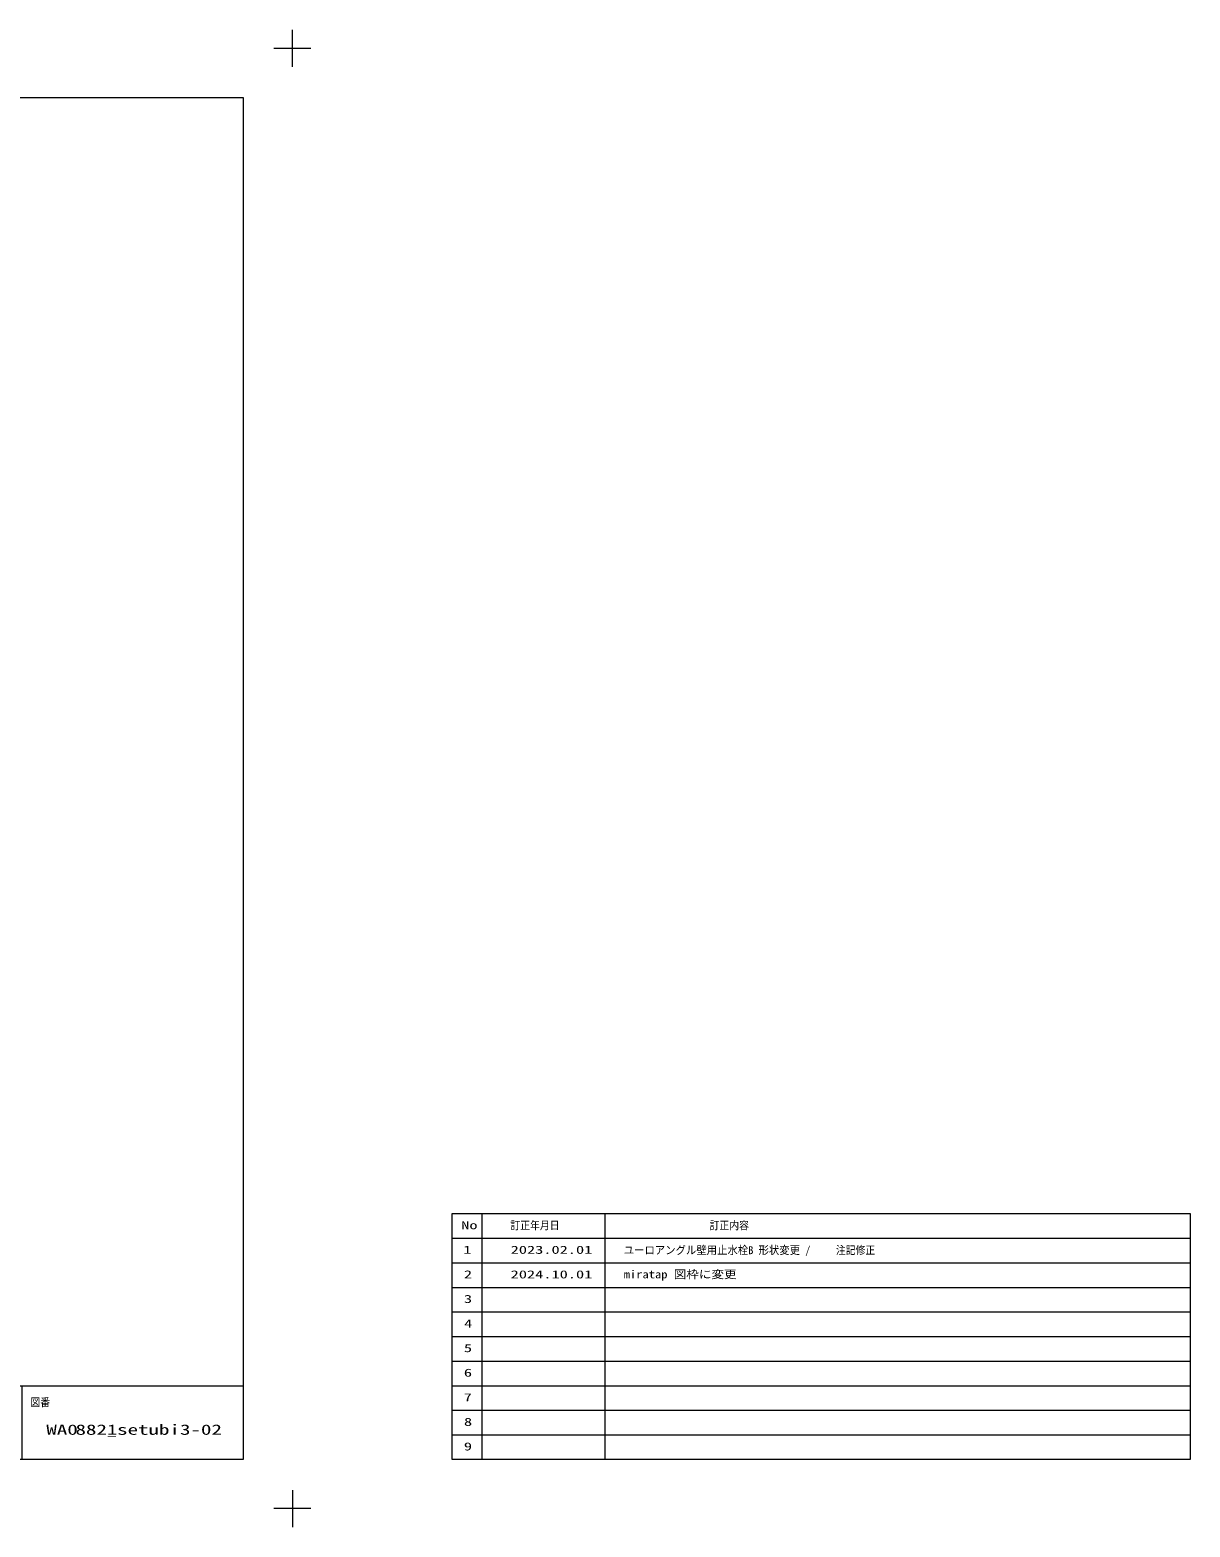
# Model space of a CAD drawing. Units: millimetres, scale not verified. Extents: x -6062 to 6062, y -3045 to 3045.
# Drawn here: x 1345 to 6062, y -3045 to 3045 of the extents above; entities that cross this region are included whole.
import ezdxf
from ezdxf.enums import TextEntityAlignment as Align

# ---------------------------------------------------------------- set-up
doc = ezdxf.new("R2010")
doc.units = ezdxf.units.MM
doc.header["$LTSCALE"] = 20
doc.layers.add('0-0_1図面枠', color=7, linetype='Continuous', lineweight=9)
doc.styles.add('ＭＳ ゴシック', font='')
doc.styles.get('ＭＳ ゴシック').set_extended_font_data('MS Gothic')

# ---------------------------------------------------------------- blocks, each defined once
blk = doc.blocks.new('グループ')
at = {"layer": '0-0_1図面枠'}
for p, q in [((-84000, 57900), (-84000, 60900)), ((84000, 57900), (84000, 60900)), ((-85500, 59400), (-82500, 59400)), ((85500, 59400), (82500, 59400)), ((-84000, -57900), (-84000, -60900)), ((84000, -57900), (84000, -60900)), ((-85500, -59400), (-82500, -59400)), ((85500, -59400), (82500, -59400))]:
    blk.add_line(p, q, dxfattribs=at)
blk = doc.blocks.new('グループ-1')
at = {"layer": '0-0_1図面枠'}
for p, q in [((99400, -35400), (99400, -55400)), ((109400, -35400), (109400, -55400)), ((97000, -37400), (157000, -37400)), ((97000, -39400), (157000, -39400)), ((97000, -41400), (157000, -41400)), ((97000, -43400), (157000, -43400)), ((97000, -45400), (157000, -45400)), ((97000, -47400), (157000, -47400)), ((97000, -49400), (157000, -49400)), ((97000, -51400), (157000, -51400)), ((97000, -53400), (157000, -53400))]:
    blk.add_line(p, q, dxfattribs=at)
blk.add_lwpolyline([(97000, -35400), (157000, -35400), (157000, -55400), (97000, -55400)], close=True, dxfattribs=at)
blk = doc.blocks.new('グループ-2')
at = {"layer": '0-0_1図面枠'}
for p, q in [((-80000, -49400), (80000, -49400)), ((-43000, -49400), (-43000, -55400)), ((22000, -49400), (22000, -55400)), ((38000, -49400), (38000, -55400)), ((50000, -49400), (50000, -55400)), ((62000, -49400), (62000, -55400))]:
    blk.add_line(p, q, dxfattribs=at)
blk.add_lwpolyline([(-80000, 55400), (80000, 55400), (80000, -55400), (-80000, -55400)], close=True, dxfattribs=at)
blk = doc.blocks.new('図面枠')
at = {"layer": '0-0_1図面枠'}
for name in ['グループ', 'グループ-2', 'グループ-1']:
    blk.add_blockref(name, (0, 0), dxfattribs=at)
at = {"layer": '0-0_1図面枠', "style": 'ＭＳ ゴシック'}
for s, width, p in [('No', 1.5, (97731, -36863.4)), ('訂正年月日', 0.9, (101734.4, -36876.6)), ('訂正内容', 0.9, (117934.4, -36878.7)), ('1', 1.5, (97896.5, -38865.1)), ('2', 1.5, (97949.9, -40863.4)), ('3', 1.5, (97949.9, -42863.4)), ('4', 1.5, (97965.5, -44863.4)), ('5', 1.5, (97949.9, -46863.4)), ('6', 1.5, (97945.9, -48863.4)), ('図番', 0.9, (62699.9, -51268.3)), ('7', 1.5, (97934.4, -50863.4)), ('8', 1.5, (97954, -52863.4)), ('9', 1.5, (97945.9, -54863.4))]:
    blk.add_text(s, height=650.9, dxfattribs=dict(at, width=width)).set_placement(p, align=Align.BOTTOM_LEFT)

msp = doc.modelspace()

# ---------------------------------------------------------------- block references
at = {"layer": '0-0_1図面枠', "xscale": 0.05, "yscale": 0.05}
msp.add_blockref('図面枠', (-1787.5, 0), dxfattribs=at)

# ---------------------------------------------------------------- texts
at = {"layer": '0-0_1図面枠', "style": 'ＭＳ ゴシック'}
for s, height, width, p in [('2023.02.01', 32.55, 1.5, (3300, -1943.26)), ('ユーロアングル壁用止水栓B 形状変更 /', 32.55, 0.95, (3759.79, -1944.71)), ('注記修正', 32.55, 0.9, (4622.4, -1944.71)), ('2024.10.01', 32.55, 1.5, (3300, -2043.26)), ('miratap 図枠に変更', 32.55, 1.15, (3759.62, -2042.97)), ('WA0', 41.79, 1.5, (1412.02, -2682.24)), ('8821', 41.79, 1.5, (1530.58, -2682.24)), ('_setubi3-02', 41.79, 1.5, (1657.05, -2682.24))]:
    msp.add_text(s, height=height, dxfattribs=dict(at, width=width)).set_placement(p, align=Align.BOTTOM_LEFT)

doc.saveas('drawing.dxf')
